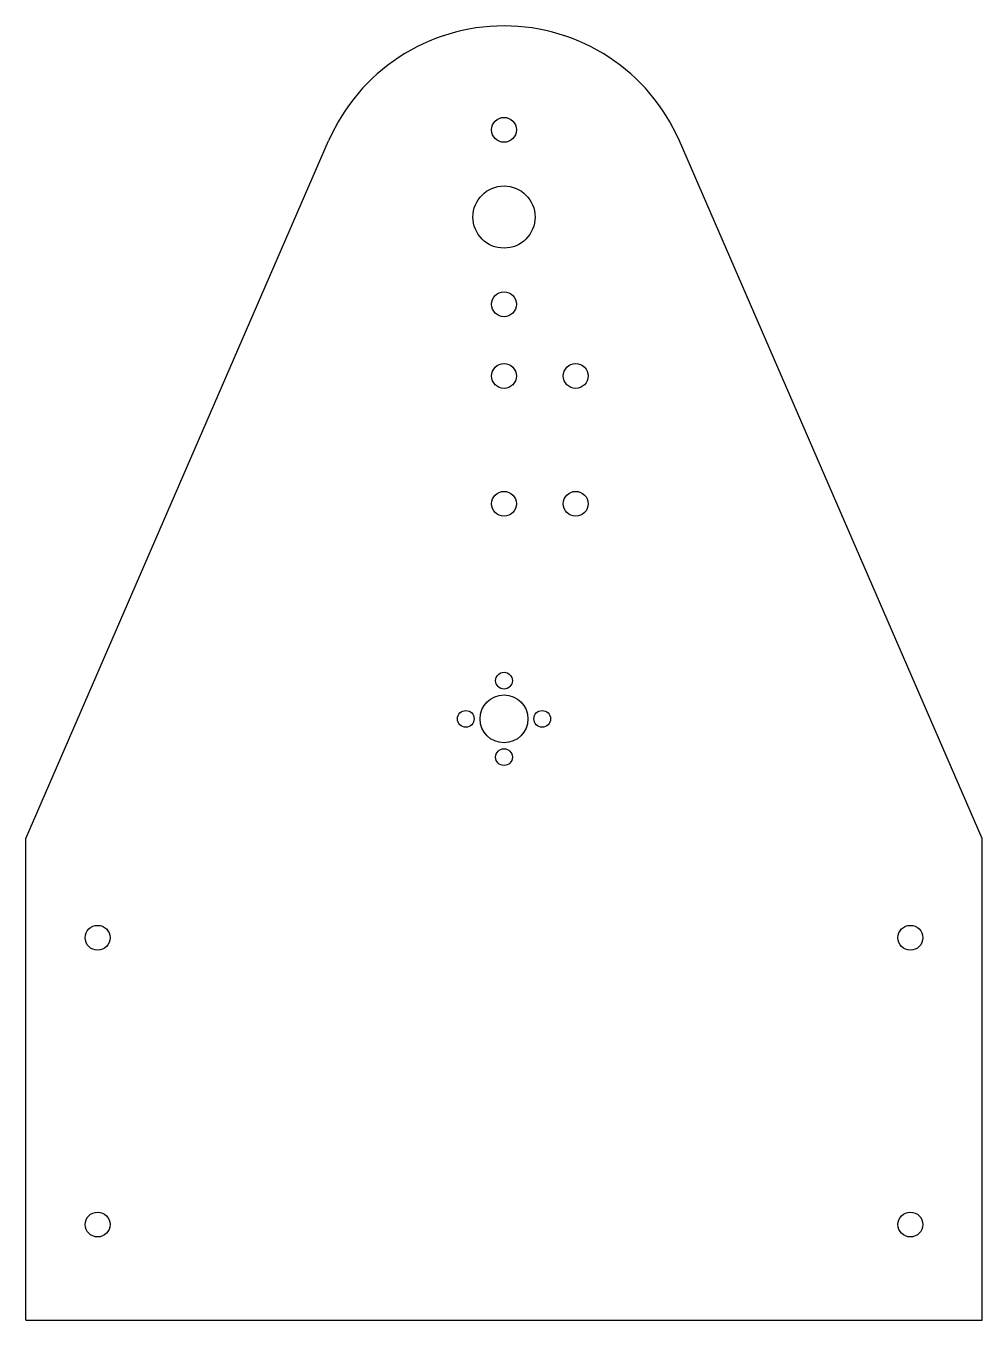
# Model space of a CAD drawing. Header units: millimetres. Extents: x -100 to 100, y -101 to 170.
import ezdxf

# ---------------------------------------------------------------- set-up
doc = ezdxf.new("R2010")
doc.units = ezdxf.units.MM

msp = doc.modelspace()

# ---------------------------------------------------------------- linework, layer by layer
at = {"color": 7, "linetype": 'Continuous', "lineweight": 25}
for p, q in [((-100, 0), (-36.7, 145.92)), ((100, 0), (36.7, 145.92)), ((-100, -100.8), (-100, 0)), ((100, -100.8), (100, 0)), ((-100, -100.8), (100, -100.8))]:
    msp.add_line(p, q, dxfattribs=at)
for centre, radius in [((0, 148.25), 2.6), ((0, 130), 6.5), ((0, 111.75), 2.6), ((0, 96.75), 2.6), ((15, 96.75), 2.6), ((0, 70), 2.6), ((15, 70), 2.6), ((0, 33), 1.75), ((0, 25), 5), ((-8, 25), 1.75), ((8, 25), 1.75), ((0, 17), 1.75), ((-85, -20.8), 2.6), ((85, -20.8), 2.6), ((-85, -80.8), 2.6), ((85, -80.8), 2.6)]:
    msp.add_circle(centre, radius, dxfattribs=at)
msp.add_arc((0, 130), 40, 23.4527, 156.5473, dxfattribs=at)

doc.saveas('drawing.dxf')
